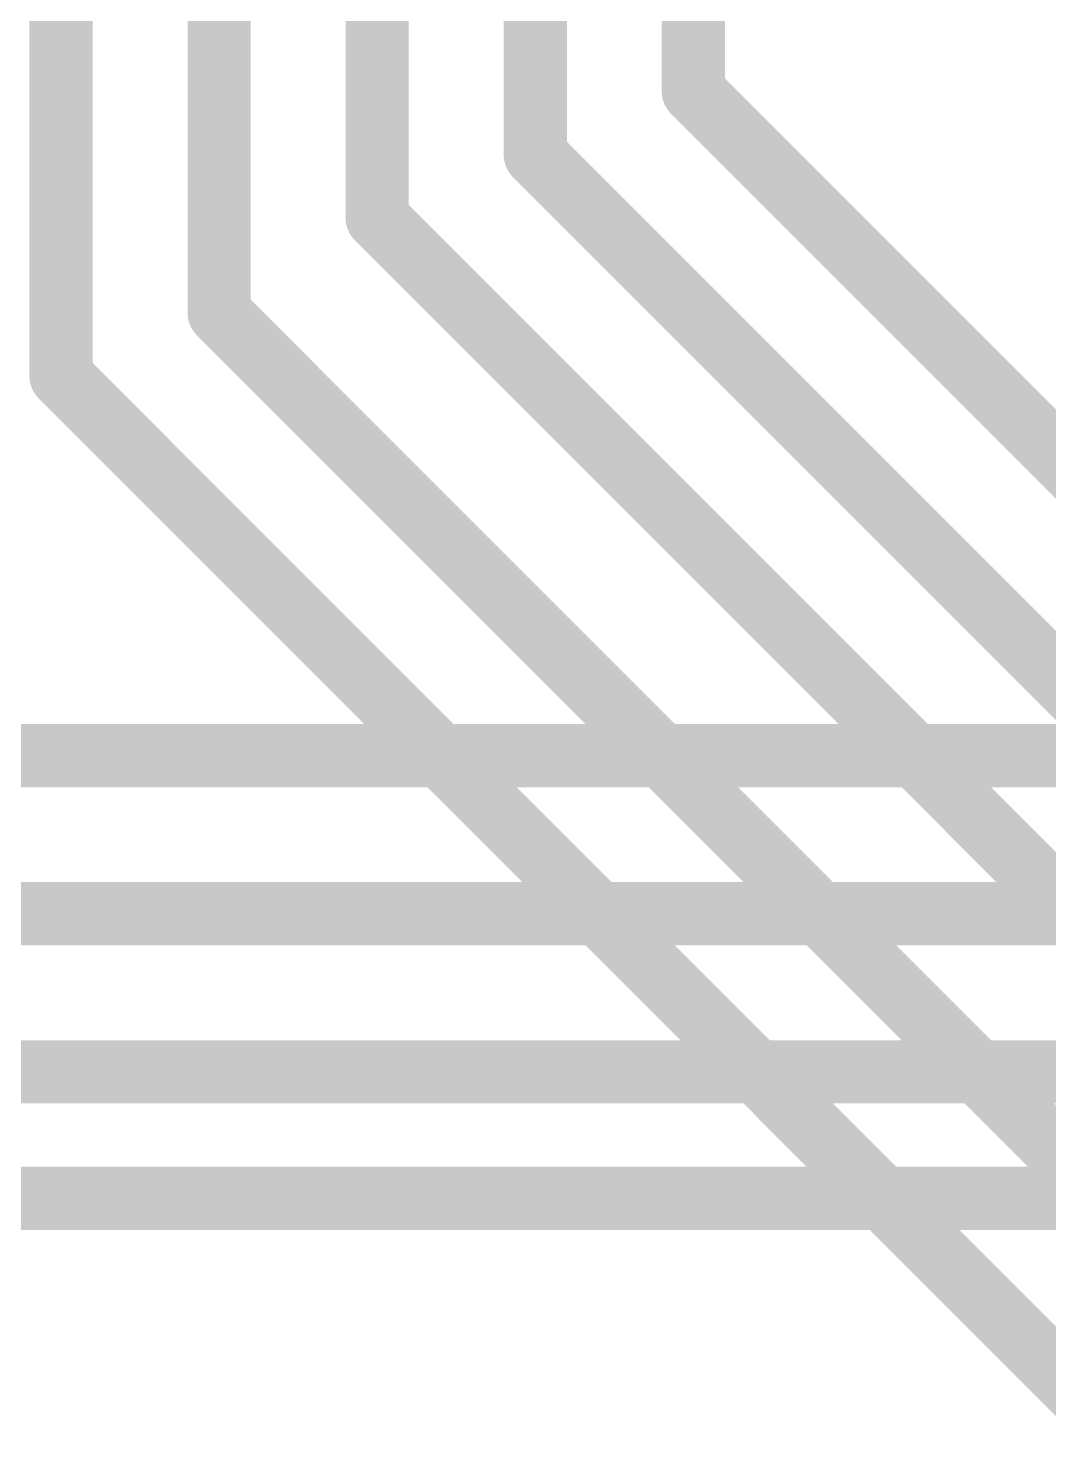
# Model space of a CAD drawing. Extents: x -0.1 to 53.5, y -15.6 to 62.5.
# Drawn here: x 14.35 to 18.45, y 7.55 to 13.21 of the extents above; entities that cross this region are included whole.
import ezdxf

# ---------------------------------------------------------------- set-up
doc = ezdxf.new("R2010")
doc.units = 0
doc.layers.add('1', color=12, linetype='CONTINUOUS')
doc.layers.add('16', color=132, linetype='CONTINUOUS')

msp = doc.modelspace()

# ---------------------------------------------------------------- linework, layer by layer
at = {"layer": '1', "const_width": 0.254}
for points in [[(14.478, 11.811), (14.478, 17.653)], [(15.748, 12.446), (15.748, 17.399)], [(16.383, 12.7), (16.383, 17.272)], [(15.113, 12.065), (15.113, 16.51)], [(17.018, 12.954), (17.018, 13.589)], [(19.685, 10.287), (17.018, 12.954)], [(17.653, 11.43), (16.383, 12.7)], [(16.51, 11.684), (15.748, 12.446)], [(15.113, 12.065), (16.383, 10.795)], [(16.129, 10.16), (14.478, 11.811)], [(19.177, 9.017), (16.51, 11.684)], [(19.431, 9.652), (17.653, 11.43)], [(16.383, 10.795), (18.669, 8.509)], [(19.05, 7.239), (16.129, 10.16)]]:
    msp.add_lwpolyline(points, dxfattribs=at)
at = {"layer": '1', "const_width": 0.127}
for points in [[(17.0629, 12.9989, 1), (16.9731, 12.9091)], [(16.9545, 12.954, 1), (17.0815, 12.954)], [(16.4279, 12.7449, 1), (16.3381, 12.6551)], [(16.3195, 12.7, 1), (16.4465, 12.7)], [(15.7929, 12.4909, 1), (15.7031, 12.4011)], [(15.6845, 12.446, 1), (15.8115, 12.446)], [(15.1579, 12.1099, 1), (15.0681, 12.0201)], [(15.0495, 12.065, 1), (15.1765, 12.065)], [(14.5229, 11.8559, 1), (14.4331, 11.7661)], [(14.4145, 11.811, 1), (14.5415, 11.811)], [(16.5549, 11.7289, 1), (16.4651, 11.6391)], [(16.4651, 11.6391, 1), (16.5549, 11.7289)], [(17.6979, 11.4749, 1), (17.6081, 11.3851)], [(17.6081, 11.3851, 1), (17.6979, 11.4749)], [(16.4279, 10.8399, 1), (16.3381, 10.7501)], [(16.3381, 10.7501, 1), (16.4279, 10.8399)], [(16.1739, 10.2049, 1), (16.0841, 10.1151)], [(16.0841, 10.1151, 1), (16.1739, 10.2049)]]:
    msp.add_lwpolyline(points, format="xyb", dxfattribs=at)
at = {"layer": '16', "const_width": 0.254}
for points in [[(13.335, 10.287), (18.034, 10.287)], [(18.034, 10.287), (18.923, 10.287)], [(11.811, 9.652), (31.115, 9.652)], [(11.557, 9.017), (30.353, 9.017)], [(11.049, 8.509), (29.591, 8.509)]]:
    msp.add_lwpolyline(points, dxfattribs=at)
at = {"layer": '16', "const_width": 0.127}
for points in [[(18.034, 10.3505, 1), (18.034, 10.2235)], [(18.034, 10.2235, 1), (18.034, 10.3505)]]:
    msp.add_lwpolyline(points, format="xyb", dxfattribs=at)

doc.saveas('drawing.dxf')
